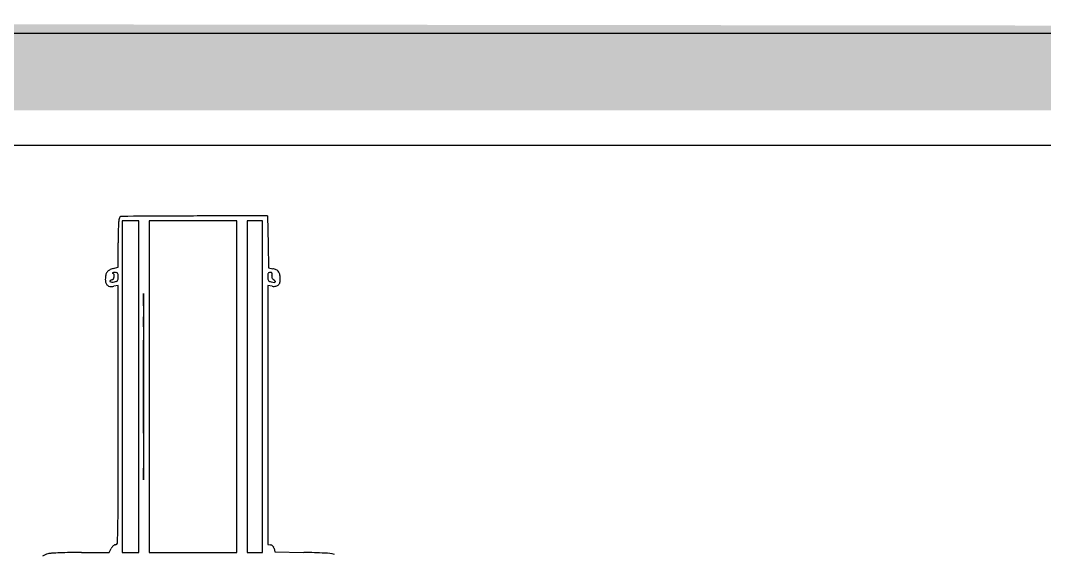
# Model space of a CAD drawing. Header units: metres. Extents: x -22 to 82, y -7 to 32.
# Drawn here: x 5.595 to 8.956, y 28.391 to 30.142 of the extents above; entities that cross this region are included whole.
import ezdxf

# ---------------------------------------------------------------- set-up
doc = ezdxf.new("R2010")
doc.units = ezdxf.units.M
doc.header["$LTSCALE"] = 2
doc.header["$MEASUREMENT"] = 0
doc.linetypes.add('DASHDOT', pattern=[25.4, 12.7, -6.35, 0, -6.35])
doc.layers.add('ZSILUETAEDIFICIO', color=253, linetype='CONTINUOUS')
doc.layers.add('ZVEREDA', color=253, linetype='CONTINUOUS')

msp = doc.modelspace()

# ---------------------------------------------------------------- hatches: boundary and pattern name
at = {"layer": 'ZVEREDA'}
h = msp.add_hatch(dxfattribs=at)
h.set_pattern_fill('AR-SAND', color=256, scale=0.08)
h.set_pattern_definition([(37.5, (100.32176, 117.4582), (-0.00503947, 0.1541459), [0, -0.1216, 0, -0.136, 0, -0.13]), (7.5, (100.32176, 117.4582), (0.14158214, 0.22577169), [0, -0.0656, 0, -0.1096, 0, -0.042]), (327.5, (100.22336, 117.4582), (0.24913135, 0.00045272), [0, -0.04, 0, -0.144, 0, -0.188]), (317.5, (100.22336, 117.4582), (0.24049013, 0.07021405), [0, -0.02, 0, -0.0944, 0, -0.108])])
h.paths.add_polyline_path([(31.4583, 30.1), (-5.5805, 30.142), (-5.4962, 24.7096), (0.5054, 24.7146), (0.5054, 23.0251), (2.9054, 23.0251), (2.9058, 24.7146), (7.7058, 24.7146), (7.7058, 23.0252), (10.1053, 23.0252), (10.1058, 24.7146), (12.5056, 24.7146), (14.9058, 24.7146), (14.9058, 23.0251), (17.3055, 23.0251), (17.3059, 24.7146), (22.1055, 24.6346), (22.1055, 23.0246), (24.505, 23.0246), (24.505, 24.6341), (31.4583, 24.6146), (29.3056, 24.6146), (29.3056, 20.6109), (30.5057, 20.6133), (30.5057, 24.6146), (31.4583, 24.6146)])
h.paths.add_polyline_path([(3.275, 29.8475), (21.8512, 29.8475), (21.8512, 26.263), (3.275, 26.263)], flags=16)
edge = h.paths.add_edge_path(flags=0)
edge.add_line((4.1908, 28.4533), (4.1918, 28.4533))
edge.add_arc((4.0309, 28.4787), 0.1629, 351.0385, 357.366)
edge.add_arc((4.1126, 28.475), 0.0811, 344.5372, 357.3661, ccw=False)
edge = h.paths.add_edge_path(flags=0)
edge.add_arc((4.1295, 28.4836), 0.0424, 8.4462, 17.0428)
edge.add_arc((4.0485, 28.4688), 0.1245, 3.3255, 12.6571, ccw=False)
edge.add_arc((4.0097, 28.4665), 0.1634, 3.3255, 5.868)
edge.add_arc((4.0245, 28.468), 0.1486, 5.8679, 8.4462)
edge = h.paths.add_edge_path(flags=0)
edge.add_arc((4.1876, 27.7105), 0.00551, 0, 44.6492, ccw=False)
edge.add_line((4.1931, 27.7105), (4.1932, 27.7106))
edge.add_arc((4.0831, 27.7214), 0.1106, 354.3758, 357.7808)
edge.add_arc((4.0835, 27.7271), 0.1106, 354.846, 363.6004)
edge.add_arc((4.2651, 27.7157), 0.0736, 165.5855, 181.0366)
edge = h.paths.add_edge_path(flags=0)
edge.add_ellipse((4.1558, 27.5523), major_axis=(-0.0049, 0.5517), ratio=0.076457, start_angle=264.4117, end_angle=281.9146, ccw=False)
edge.add_arc((-177.0033, 27.2461), 181.2018, 0, 0.079936, ccw=False)
edge.add_line((4.1985, 27.2461), (4.2105, 27.659))
edge.add_ellipse((4.1869, 27.7778), major_axis=(0.0158, -0.1078), ratio=0.516109, start_angle=337.0553, end_angle=345.8043, ccw=False)
edge = h.paths.add_edge_path(flags=0)
edge.add_arc((387.038, 26.5735), 383.1771, 179.79628, 179.822716, ccw=False)
edge.add_arc((63.4766, 27.7239), 59.6136, 179.624227, 179.79628, ccw=False)
edge.add_arc((107.9127, 27.4325), 104.0507, 179.489221, 179.624227, ccw=False)
edge.add_arc((4.9088, 28.3258), 1.0432, 173.5744, 178.1176, ccw=False)
edge.add_arc((3.942, 28.4364), 0.0701, 136.944, 174.9431, ccw=False)
edge.add_arc((3.9396, 28.4449), 0.0627, 98.5726, 141.1717, ccw=False)
edge.add_arc((3.9718, 28.2741), 0.2365, 91.7834, 100.1162, ccw=False)
edge.add_arc((4.1614, 22.1858), 6.3277, 91.01273, 91.78342, ccw=False)
edge.add_line((4.0495, 28.5126), (4.1692, 28.5147))
edge.add_line((4.1692, 28.5147), (4.1798, 28.5304))
edge.add_arc((4.1908, 28.5249), 0.0124, 51.761, 153.6132, ccw=False)
edge.add_line((4.1985, 28.5347), (4.1985, 28.5364))
edge.add_arc((4.1933, 28.5159), 0.0211, 75.9141, 183.0668)
edge.add_line((4.1722, 28.5147), (4.0495, 28.5126))
edge.add_arc((4.1614, 22.1858), 6.3277, 91.01273, 91.78342)
edge.add_arc((3.9718, 28.2741), 0.2365, 91.7834, 100.1162)
edge.add_arc((3.9413, 28.4452), 0.0627, 100.1162, 120.5229)
edge.add_arc((3.9423, 28.4373), 0.0701, 117.9506, 158.4595)
edge.add_arc((4.0014, 28.4159), 0.133, 159.246, 175.8968)
edge.add_arc((4.9093, 28.3508), 1.0432, 175.8968, 179.4892)
edge.add_arc((107.9127, 27.4325), 104.0507, 179.489221, 179.624227)
edge.add_arc((63.4766, 27.7239), 59.6136, 179.624227, 179.79628)
edge.add_arc((387.038, 26.5735), 383.1771, 179.79628, 179.822716)
edge.add_line((3.8628, 27.7591), (3.8846, 27.7207))
edge.add_arc((3.9293, 27.7485), 0.0526, 211.8735, 222.0821)
edge.add_arc((3.9401, 27.7583), 0.0672, 222.0818, 230.2564)
edge.add_arc((3.9584, 27.7834), 0.0983, 231.4181, 254.9742)
edge.add_arc((3.9594, 27.7758), 0.0912, 253.174, 268.2173)
edge.add_arc((3.9686, 41.2492), 13.5646, 269.9489, 270.35325)
edge.add_arc((4.0495, 16.955), 10.7299, 89.50758, 89.98541, ccw=False)
edge.add_arc((4.1302, 27.5401), 0.1448, 64.1703, 85.4495, ccw=False)
edge.add_arc((4.1917, 27.6664), 0.00437, 1.4283, 68.3499, ccw=False)
edge.add_arc((4.1974, 27.677), 0.0106, 212.0429, 263.0773, ccw=False)
edge.add_arc((4.2006, 27.71), 0.0405, 231.8085, 252.485, ccw=False)
edge.add_arc((4.1618, 27.6626), 0.0209, 48.5314, 82.6306)
edge.add_arc((4.1193, 27.1331), 0.552, 85.311, 89.9948)
edge.add_arc((4.1184, 16.9552), 10.7299, 89.99478, 90.35325)
edge.add_arc((4.0738, 41.2495), 13.5646, 269.50474, 269.90909, ccw=False)
edge.add_arc((3.9566, 27.7766), 0.0912, 239.2648, 269.9489, ccw=False)
edge.add_arc((3.9401, 27.7583), 0.0672, 215.7669, 243.3781, ccw=False)
edge.add_line((3.8856, 27.719), (3.8628, 27.7591))
edge = h.paths.add_edge_path(flags=0)
edge.add_arc((3.9822, 27.7771), 0.00397, 57.0935, 128.0095, ccw=False)
edge.add_arc((3.9838, 27.7769), 0.00357, -36.3961, 80.5164, ccw=False)
edge.add_arc((3.985, 27.7756), 0.00181, 293.7972, 335.1241, ccw=False)
edge.add_arc((3.9849, 27.7759), 0.00219, 257.1682, 293.7965, ccw=False)
edge.add_arc((3.9855, 27.779), 0.00532, 238.2827, 257.1685, ccw=False)
edge.add_arc((3.9803, 27.7768), 0.00343, 99.0297, 315.498, ccw=False)
edge = h.paths.add_edge_path(flags=0)
edge.add_arc((4.0039, 27.7765), 0.0042, 179.5419, 270.4581)
edge.add_arc((4.0039, 27.7765), 0.0042, 269.35, 383.1232)
edge.add_arc((4.0039, 27.7767), 0.0042, 19.9641, 182.4789)
edge = h.paths.add_edge_path(flags=0)
edge.add_arc((3.9794, 28.4299), 0.000965, 125.0908, 237.6009)
edge.add_arc((3.996, 28.407), 0.0279, 127.8062, 268.779)
edge.add_line((3.9954, 28.3791), (4.0027, 28.3865))
edge.add_arc((4.1001, 28.3876), 0.0974, 166.3647, 180.7016, ccw=False)
edge.add_arc((3.9916, 28.42), 0.0168, 325.7976, 488.4775)
edge.add_arc((3.9953, 28.4523), 0.0238, 233.411, 272.5959)
edge.add_arc((3.987, 28.4251), 0.01, 20.1732, 145.4473)

# ---------------------------------------------------------------- linework, layer by layer
at = {"layer": 'ZSILUETAEDIFICIO', "linetype": 'DASHDOT', "ltscale": 20}
msp.add_line((-19.5462, 30.1, 0), (34.2148, 30.1, 0), dxfattribs=at)
at = {"layer": 'ZSILUETAEDIFICIO'}
for p, q in [((3.275, 29.7329), (21.8512, 29.7329)), ((5.9561, 29.4851), (5.9286, 29.4851)), ((5.9286, 29.4851), (5.9286, 28.9415)), ((5.9836, 29.4851), (5.9561, 29.4851)), ((5.9836, 28.9415), (5.9836, 29.4851)), ((6.1612, 29.4851), (6.0174, 29.4851)), ((6.0174, 29.4851), (6.0174, 28.9415)), ((6.305, 29.4851), (6.1612, 29.4851)), ((6.305, 28.9415), (6.305, 29.4851)), ((6.3643, 29.4851), (6.3389, 29.4851)), ((6.3389, 29.4851), (6.3389, 28.9415)), ((6.3896, 29.4851), (6.3643, 29.4851)), ((6.3896, 28.9415), (6.3896, 29.4851)), ((6.4062, 29.5012), (6.4075, 29.4081)), ((5.9159, 29.3331), (5.9159, 29.4128)), ((6.4075, 29.4081), (6.4087, 29.331)), ((5.899, 29.3286), (5.9159, 29.3331)), ((6.4087, 29.331), (6.4228, 29.3281)), ((5.9159, 29.2731), (5.9011, 29.2707)), ((5.9159, 28.8482), (5.9159, 29.2731)), ((6.4206, 29.2708), (6.4066, 29.2731)), ((6.4066, 29.2731), (6.4066, 28.8485)), ((5.9286, 28.9415), (5.9286, 28.398)), ((5.9836, 28.398), (5.9836, 28.9415)), ((6.0174, 28.9415), (6.0174, 28.398)), ((6.305, 28.398), (6.305, 28.9415)), ((6.3389, 28.9415), (6.3389, 28.398)), ((6.3896, 28.398), (6.3896, 28.9415)), ((6.4066, 28.8485), (6.4066, 28.4239)), ((5.795, 28.398), (5.886, 28.398)), ((5.886, 28.398), (5.8926, 28.4107)), ((5.9286, 28.398), (5.9561, 28.398)), ((5.9561, 28.398), (5.9836, 28.398)), ((6.0174, 28.398), (6.1612, 28.398)), ((6.1612, 28.398), (6.305, 28.398)), ((6.3389, 28.398), (6.3643, 28.398)), ((6.3643, 28.398), (6.3896, 28.398)), ((6.4066, 28.4239), (6.4159, 28.4226)), ((6.4277, 28.4107), (6.4302, 28.4001)), ((6.4302, 28.4001), (6.5252, 28.398))]:
    msp.add_line(p, q, dxfattribs=at)
for centre, radius, start, end in [((6.3422, 29.448), 0.4261, 176.1139, 179.2931), ((6.1281, 29.4625), 0.2115, 172.0105, 176.1138), ((5.927, 29.4908), 0.00846, 129.6899, 172.0102), ((5.9287, 29.4887), 0.0112, 90.3669, 129.69), ((6.9473, -129.4727), 158.9758, 90.313938, 90.367108), ((6.2681, -5.5232), 35.0244, 89.9903, 90.31391), ((6.1793, -381.1625), 410.6637, 89.968344, 89.986788), ((9.1936, 29.4128), 3.2777, 179.2932, 180), ((5.9451, 29.2934), 0.0715, 168.7981, 179.9999), ((5.8993, 29.3025), 0.0248, 144.1139, 168.7982), ((5.8978, 29.3036), 0.0229, 118.2018, 144.1137), ((5.9138, 29.2736), 0.057, 105.0707, 118.202), ((5.8978, 29.3141), 0.000663, 111.2484, 194.233), ((5.8983, 29.3142), 0.00121, 194.2355, 248.026), ((5.901, 29.3059), 0.00946, 95.641, 111.2512), ((5.8949, 29.3058), 0.00788, 22.8869, 68.0257), ((5.906, 29.2558), 0.0598, 91.6441, 95.64), ((5.8907, 29.304), 0.0125, 350.8473, 22.8866), ((5.9055, 29.2725), 0.0431, 82.8992, 91.6445), ((5.9102, 29.3104), 0.00492, 39.7672, 82.8988), ((5.9088, 29.3092), 0.00671, 5.0857, 39.7674), ((5.823, 29.3016), 0.0928, 0.0001, 5.0858), ((6.4809, 29.3016), 0.0744, 174.3995, 180.0001), ((6.4173, 29.3078), 0.0105, 150.6009, 174.3993), ((6.4125, 29.3105), 0.00497, 112.0209, 150.6011), ((6.4146, 29.3054), 0.0105, 90.0002, 112.0211), ((6.4146, 29.3001), 0.0158, 76.0746, 90), ((6.4176, 29.3122), 0.00335, 32.0214, 76.0753), ((6.436, 29.3027), 0.0162, 165.3455, 180.6788), ((6.3934, 29.3138), 0.0278, 345.3445, 354.7282), ((6.4168, 29.3117), 0.0043, 354.7284, 32.0205), ((6.4069, 29.25), 0.0797, 69.7261, 78.4546), ((6.4288, 29.3094), 0.0164, 41.5342, 69.7258), ((6.4277, 29.3084), 0.0179, 14.9593, 41.5343), ((6.3461, 29.2866), 0.1024, 7.6394, 14.9593), ((5.917, 29.2934), 0.0434, 179.9999, 195.9311), ((5.8901, 29.2857), 0.0154, 195.9312, 230.4197), ((5.8904, 29.2861), 0.0159, 230.4195, 264.1798), ((5.8904, 29.2876), 0.00183, 130.1987, 235.7162), ((5.8936, 29.3172), 0.0471, 264.1797, 279.2175), ((5.8978, 29.2789), 0.0132, 104.6552, 130.1989), ((5.8955, 29.295), 0.0108, 235.7163, 269.105), ((5.8918, 29.302), 0.0107, 284.655, 321.4669), ((5.896, 29.327), 0.0428, 269.1047, 281.1022), ((5.8888, 29.3043), 0.0144, 321.4668, 350.8474), ((5.8973, 29.3202), 0.0358, 281.1024, 291.4627), ((5.9078, 29.2936), 0.00736, 291.4632, 324.9708), ((5.9061, 29.2948), 0.00937, 324.9702, 353.4486), ((5.8471, 29.3016), 0.0688, 353.4486, 0.0001), ((6.4756, 29.3016), 0.0691, 180.0002, 186.5242), ((6.4163, 29.2948), 0.00932, 186.524, 215.1081), ((6.4146, 29.2936), 0.0073, 215.1078, 248.7825), ((6.425, 29.3203), 0.0359, 248.7825, 259.1259), ((6.4416, 29.407), 0.1243, 259.1259, 263.5497), ((6.4317, 29.3026), 0.0119, 180.6777, 200.0064), ((6.4319, 29.3027), 0.0121, 200.0072, 219.1404), ((6.4267, 29.308), 0.0377, 260.7826, 280.6642), ((6.4359, 29.306), 0.0172, 219.1404, 233.8253), ((6.3968, 29.2525), 0.049, 45.3123, 53.8251), ((6.4282, 29.288), 0.00441, 263.5503, 313.0729), ((6.43, 29.286), 0.00179, 313.0722, 45.3121), ((6.4306, 29.2871), 0.0164, 280.6642, 317.5996), ((6.4289, 29.2886), 0.0187, 317.5994, 351.6019), ((6.3966, 29.2934), 0.0513, 351.6021, 7.6396), ((37.6967, 29.1156), 31.6984, 179.76359, 179.96092), ((5.9988, 29.2464), 0.000192, 1.1623, 179.7628), ((3.9407, 29.2046), 2.0587, 0.2339, 1.163), ((-42.5372, 29.0147), 48.537, 0.08691, 0.23404), ((293.7309, 28.9413), 287.7326, 179.960987, 179.999948), ((-92.1296, 28.9395), 98.1295, 0.000014, 0.086875), ((292.1078, 28.9414), 286.1095, 179.999977, 180.039167), ((-91.6981, 28.9395), 97.698, 359.912934, 0.000023), ((-262.1949, 28.8481), 268.1107, 359.940216, 0.000033), ((-41.4553, 28.8631), 47.4551, 359.76358, 359.91301), ((38.3345, 28.7679), 32.3361, 180.03916, 180.23397), ((4.2146, 28.6747), 1.7848, 358.7546, 359.7635), ((5.9988, 28.6359), 0.000192, 180.2406, 358.7613), ((1.0751, 28.5733), 4.8406, 358.8739, 359.9402), ((3.9254, 28.5173), 1.9898, 357.4503, 358.8739), ((5.7745, 27.2303), 1.1674, 92.4677, 93.7855), ((5.7799, 27.1048), 1.293, 91.0001, 92.4677), ((5.795, 26.2402), 2.1577, 90, 91.0001), ((5.9246, 28.3941), 0.0361, 142.9817, 152.6557), ((5.9161, 28.4005), 0.0254, 130.3942, 142.9814), ((5.9119, 28.4055), 0.0188, 115.761, 130.3946), ((5.9075, 28.4145), 0.00884, 89.9999, 115.7606), ((5.9075, 28.429), 0.00569, 270.0001, 357.4504), ((6.414, 28.4093), 0.0135, 63.4441, 81.7689), ((6.4141, 28.4096), 0.0131, 44.7332, 63.4435), ((6.4131, 28.4086), 0.0146, 27.0999, 44.7339), ((6.4083, 28.4061), 0.0199, 13.158, 27.0994), ((6.4592, 25.4351), 2.9636, 87.39, 88.7246), ((5.7011, 28.3296), 0.0656, 104.1334, 120.9508), ((5.702, 28.3263), 0.0691, 93.7857, 104.1336), ((6.5863, 28.2224), 0.1735, 76.8301, 87.3901)]:
    msp.add_arc(centre, radius, start, end, dxfattribs=at)

doc.saveas('drawing.dxf')
